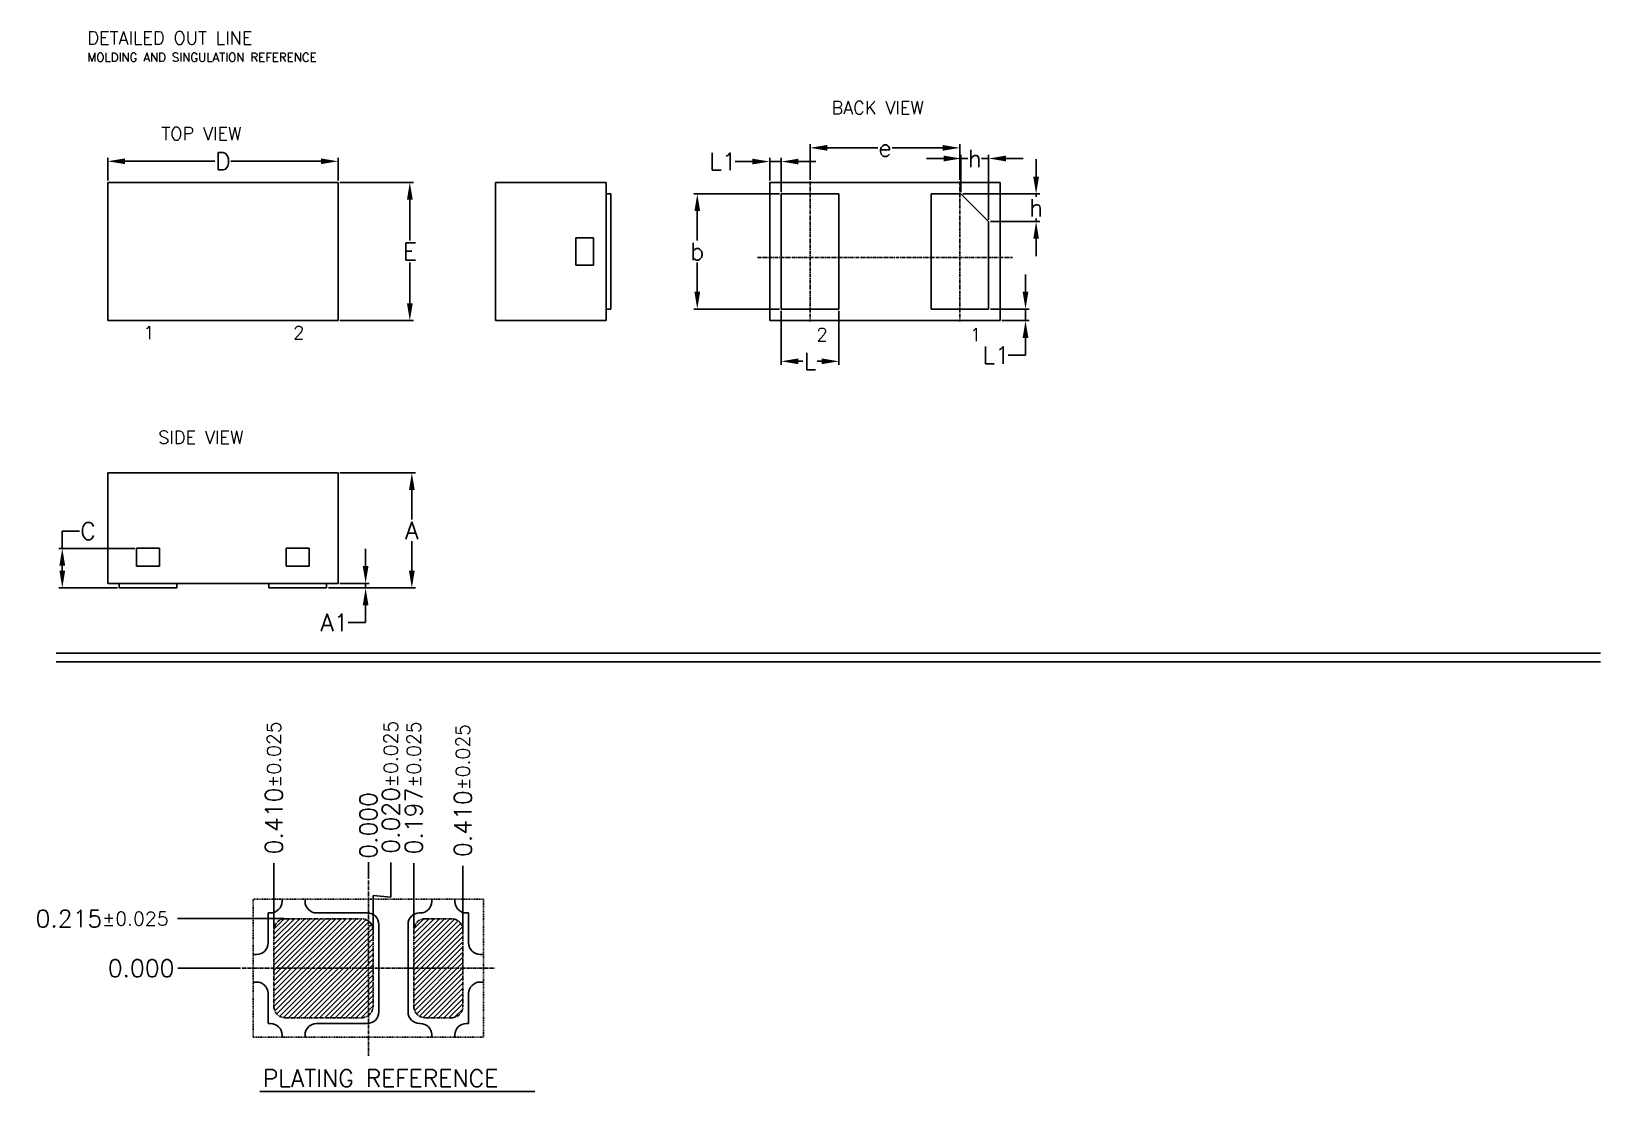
# Model space of a CAD drawing. Extents: x -59 to 214, y -23 to 161.
import ezdxf

# ---------------------------------------------------------------- set-up
doc = ezdxf.new("R2010")
doc.units = 0
doc.header["$LTSCALE"] = 0.5
doc.linetypes.add('CENTER', pattern=[2, 1.25, -0.25, 0.25, -0.25])
doc.linetypes.add('HIDDEN2', pattern=[0.1875, 0.125, -0.0625])
for name, color, linetype in [('Ag', 130, 'Continuous'), ('B', 5, 'Continuous'), ('C', 1, 'CENTER'), ('DIM', 7, 'Continuous'), ('hatch', 7, 'CENTER'), ('PACKAGE OL', 51, 'HIDDEN2')]:
    doc.layers.add(name, color=color, linetype=linetype)
doc.styles.get("Standard").update_dxf_attribs({"font": 'ROMANS.SHX'})
doc.dimstyles.new('DIM40', dxfattribs={"dimtxt": 3, "dimasz": 3, "dimexe": 0.625, "dimexo": 0.3125, "dimgap": 0.4, "dimtad": 0, "dimtih": 1, "dimtoh": 1, "dimdec": 3, "dimlfac": 0.025, "dimzin": 1, "dimdsep": 46, "dimtxsty": 'STANDARD', "dimcen": 1.25, "dimclrd": 256, "dimclre": 256, "dimclrt": 256, "dimadec": 0, "dimazin": 2, "dimtfac": 1, "dimtdec": 3, "dimtmove": 0, "dimatfit": 3, "dimfxl": 1, "dimarcsym": 0})

# ---------------------------------------------------------------- blocks, each defined once
blk = doc.blocks.new('*D0')
at = {"layer": 'Defpoints', "color": 0, "transparency": 16777216}
for p in [(1363.28, -911.23), (1374.43, -911.23), (1396.34, -911.23)]:
    blk.add_point(p, dxfattribs=at)
at = {"layer": 'DIM', "lineweight": -2, "transparency": 16777216}
blk.add_line((1374.12, -911.23), (1363.28, -911.23), dxfattribs=at)
at = {"layer": 'DIM', "transparency": 16777216, "insert": (1356.88, -911.23), "char_height": 3, "attachment_point": 5}
blk.add_mtext('0.000', dxfattribs=at)
blk = doc.blocks.new('*D1')
at = {"layer": 'Defpoints', "color": 0, "transparency": 16777216}
for p in [(1396.34, -892.84), (1396.34, -896.02), (1396.34, -911.23)]:
    blk.add_point(p, dxfattribs=at)
at = {"layer": 'DIM', "lineweight": -2, "transparency": 16777216}
blk.add_line((1396.34, -895.71), (1396.34, -892.84), dxfattribs=at)
at = {"layer": 'DIM', "transparency": 16777216, "insert": (1396.34, -886.44), "char_height": 3, "attachment_point": 5, "rotation": 90}
blk.add_mtext('0.000', dxfattribs=at)
blk = doc.blocks.new('*D2')
at = {"layer": 'Defpoints', "color": 0, "transparency": 16777216}
for p in [(1379.94, -892.99), (1379.94, -904.63), (1396.34, -911.23)]:
    blk.add_point(p, dxfattribs=at)
at = {"layer": 'DIM', "lineweight": -2, "transparency": 16777216}
blk.add_line((1379.94, -904.32), (1379.94, -892.99), dxfattribs=at)
at = {"layer": 'DIM', "transparency": 16777216, "insert": (1379.94, -879.92), "char_height": 3, "attachment_point": 5, "rotation": 90}
blk.add_mtext('\\A1;0.410{\\H2.400000;±0.025}', dxfattribs=at)
blk = doc.blocks.new('*D3')
at = {"layer": 'Defpoints', "color": 0, "transparency": 16777216}
for p in [(1404.22, -892.99), (1404.22, -904.63), (1396.34, -911.23)]:
    blk.add_point(p, dxfattribs=at)
at = {"layer": 'DIM', "lineweight": -2, "transparency": 16777216}
blk.add_line((1404.22, -904.32), (1404.22, -892.99), dxfattribs=at)
at = {"layer": 'DIM', "transparency": 16777216, "insert": (1404.22, -879.92), "char_height": 3, "attachment_point": 5, "rotation": 90}
blk.add_mtext('\\A1;0.197{\\H2.400000;±0.025}', dxfattribs=at)
blk = doc.blocks.new('*D4')
at = {"layer": 'Defpoints', "color": 0, "transparency": 16777216}
for p in [(1412.74, -893.45), (1412.74, -904.63), (1396.34, -911.23)]:
    blk.add_point(p, dxfattribs=at)
at = {"layer": 'DIM', "lineweight": -2, "transparency": 16777216}
blk.add_line((1412.74, -904.32), (1412.74, -893.45), dxfattribs=at)
at = {"layer": 'DIM', "transparency": 16777216, "insert": (1412.74, -880.38), "char_height": 3, "attachment_point": 5, "rotation": 90}
blk.add_mtext('\\A1;0.410{\\H2.400000;±0.025}', dxfattribs=at)
blk = doc.blocks.new('*D5')
at = {"layer": 'Defpoints', "color": 0, "transparency": 16777216}
for p in [(1363.17, -902.63), (1381.94, -902.63), (1396.34, -911.23)]:
    blk.add_point(p, dxfattribs=at)
at = {"layer": 'DIM', "lineweight": -2, "transparency": 16777216}
blk.add_line((1381.63, -902.63), (1363.17, -902.63), dxfattribs=at)
at = {"layer": 'DIM', "transparency": 16777216, "insert": (1350.1, -902.63), "char_height": 3, "attachment_point": 5}
blk.add_mtext('\\A1;0.215{\\H2.400000;±0.025}', dxfattribs=at)
blk = doc.blocks.new('*D6')
at = {"layer": 'Defpoints', "color": 0, "transparency": 16777216}
for p in [(1391.08, -771.14), (1351.08, -774.8), (1391.08, -774.8)]:
    blk.add_point(p, dxfattribs=at)
at = {"layer": 'DIM', "lineweight": -2, "transparency": 16777216}
for p, q in [((1351.08, -774.49), (1351.08, -770.52)), ((1391.08, -774.49), (1391.08, -770.52)), ((1354.08, -771.14), (1369.68, -771.14)), ((1388.08, -771.14), (1372.48, -771.14))]:
    blk.add_line(p, q, dxfattribs=at)
at = {"layer": 'DIM', "transparency": 16777216}
for points in [[(1354.08, -770.64), (1354.08, -771.64), (1351.08, -771.14)], [(1388.08, -770.64), (1388.08, -771.64), (1391.08, -771.14)]]:
    blk.add_solid(points, dxfattribs=at)
at = {"layer": 'DIM', "transparency": 16777216, "insert": (1371.08, -771.14), "char_height": 3, "attachment_point": 5}
blk.add_mtext('D', dxfattribs=at)
blk = doc.blocks.new('*D7')
at = {"layer": 'Defpoints', "color": 0, "transparency": 16777216}
for p in [(1391.08, -774.8), (1391.08, -798.8), (1403.53, -798.8)]:
    blk.add_point(p, dxfattribs=at)
at = {"layer": 'DIM', "lineweight": -2, "transparency": 16777216}
for p, q in [((1391.39, -774.8), (1404.16, -774.8)), ((1403.53, -777.8), (1403.53, -784.9)), ((1403.53, -795.8), (1403.53, -788.7)), ((1391.39, -798.8), (1404.16, -798.8))]:
    blk.add_line(p, q, dxfattribs=at)
at = {"layer": 'DIM', "transparency": 16777216}
for points in [[(1403.03, -777.8), (1404.03, -777.8), (1403.53, -774.8)], [(1403.03, -795.8), (1404.03, -795.8), (1403.53, -798.8)]]:
    blk.add_solid(points, dxfattribs=at)
at = {"layer": 'DIM', "transparency": 16777216, "insert": (1403.53, -786.8), "char_height": 3, "attachment_point": 5}
blk.add_mtext('E', dxfattribs=at)
blk = doc.blocks.new('*D8')
at = {"layer": 'Defpoints', "color": 0, "transparency": 16777216}
for p in [(1343.2, -838.34), (1356.08, -838.34), (1353.08, -845.22)]:
    blk.add_point(p, dxfattribs=at)
at = {"layer": 'DIM', "lineweight": -2, "transparency": 16777216}
for p, q in [((1343.2, -838.34), (1343.2, -835.34)), ((1343.2, -835.34), (1346.2, -835.34)), ((1355.77, -838.34), (1342.58, -838.34)), ((1343.2, -842.22), (1343.2, -841.34)), ((1352.77, -845.22), (1342.58, -845.22))]:
    blk.add_line(p, q, dxfattribs=at)
at = {"layer": 'DIM', "transparency": 16777216}
for points in [[(1342.7, -841.34), (1343.7, -841.34), (1343.2, -838.34)], [(1342.7, -842.22), (1343.7, -842.22), (1343.2, -845.22)]]:
    blk.add_solid(points, dxfattribs=at)
at = {"layer": 'DIM', "transparency": 16777216, "insert": (1347.68, -835.34), "char_height": 3, "attachment_point": 5}
blk.add_mtext('C', dxfattribs=at)
blk = doc.blocks.new('*D9')
at = {"layer": 'Defpoints', "color": 0, "transparency": 16777216}
for p in [(1391.08, -844.42), (1389.08, -845.22), (1395.85, -845.22)]:
    blk.add_point(p, dxfattribs=at)
at = {"layer": 'DIM', "lineweight": -2, "transparency": 16777216}
for p, q in [((1395.85, -841.42), (1395.85, -838.42)), ((1391.39, -844.42), (1396.47, -844.42)), ((1395.85, -844.42), (1395.85, -845.22)), ((1389.39, -845.22), (1396.47, -845.22)), ((1395.85, -848.22), (1395.85, -851.22)), ((1395.85, -851.22), (1392.85, -851.22))]:
    blk.add_line(p, q, dxfattribs=at)
at = {"layer": 'DIM', "transparency": 16777216}
for points in [[(1395.35, -841.42), (1396.35, -841.42), (1395.85, -844.42)], [(1395.35, -848.22), (1396.35, -848.22), (1395.85, -845.22)]]:
    blk.add_solid(points, dxfattribs=at)
at = {"layer": 'DIM', "transparency": 16777216, "insert": (1390.45, -851.22), "char_height": 3, "attachment_point": 5}
blk.add_mtext('A1', dxfattribs=at)
blk = doc.blocks.new('*D10')
at = {"layer": 'Defpoints', "color": 0, "transparency": 16777216}
for p in [(1391.08, -825.22), (1389.08, -845.22), (1403.88, -845.22)]:
    blk.add_point(p, dxfattribs=at)
at = {"layer": 'DIM', "lineweight": -2, "transparency": 16777216}
for p, q in [((1391.39, -825.22), (1404.51, -825.22)), ((1403.88, -828.22), (1403.88, -833.32)), ((1403.88, -842.22), (1403.88, -837.12)), ((1389.39, -845.22), (1404.51, -845.22))]:
    blk.add_line(p, q, dxfattribs=at)
at = {"layer": 'DIM', "transparency": 16777216}
for points in [[(1403.38, -828.22), (1404.38, -828.22), (1403.88, -825.22)], [(1403.38, -842.22), (1404.38, -842.22), (1403.88, -845.22)]]:
    blk.add_solid(points, dxfattribs=at)
at = {"layer": 'DIM', "transparency": 16777216, "insert": (1403.88, -835.22), "char_height": 3, "attachment_point": 5}
blk.add_mtext('A', dxfattribs=at)
blk = doc.blocks.new('*D11')
at = {"layer": 'Defpoints', "color": 0, "transparency": 16777216}
for p in [(1499, -768.81), (1473, -774.66), (1499, -774.66)]:
    blk.add_point(p, dxfattribs=at)
at = {"layer": 'DIM', "lineweight": -2, "transparency": 16777216}
for p, q in [((1473, -774.35), (1473, -768.19)), ((1499, -774.35), (1499, -768.19)), ((1476, -768.81), (1484.75, -768.81)), ((1496, -768.81), (1487.26, -768.81))]:
    blk.add_line(p, q, dxfattribs=at)
at = {"layer": 'DIM', "transparency": 16777216}
for points in [[(1476, -768.31), (1476, -769.31), (1473, -768.81)], [(1496, -768.31), (1496, -769.31), (1499, -768.81)]]:
    blk.add_solid(points, dxfattribs=at)
at = {"layer": 'DIM', "transparency": 16777216, "insert": (1486, -768.81), "char_height": 3, "attachment_point": 5}
blk.add_mtext('e', dxfattribs=at)
blk = doc.blocks.new('*D12')
at = {"layer": 'Defpoints', "color": 0, "transparency": 16777216}
for p in [(1466, -771.19), (1466, -774.8), (1468, -776.8)]:
    blk.add_point(p, dxfattribs=at)
at = {"layer": 'DIM', "lineweight": -2, "transparency": 16777216}
for p, q in [((1466, -774.49), (1466, -770.56)), ((1468, -776.49), (1468, -770.56)), ((1463, -771.19), (1460, -771.19)), ((1468, -771.19), (1466, -771.19)), ((1471, -771.19), (1474, -771.19))]:
    blk.add_line(p, q, dxfattribs=at)
at = {"layer": 'DIM', "transparency": 16777216}
for points in [[(1463, -770.69), (1463, -771.69), (1466, -771.19)], [(1471, -770.69), (1471, -771.69), (1468, -771.19)]]:
    blk.add_solid(points, dxfattribs=at)
at = {"layer": 'DIM', "transparency": 16777216, "insert": (1457.89, -771.19), "char_height": 3, "attachment_point": 5}
blk.add_mtext('L1', dxfattribs=at)
blk = doc.blocks.new('*D13')
at = {"layer": 'Defpoints', "color": 0, "transparency": 16777216}
for p in [(1468, -776.8), (1453.43, -796.8), (1468, -796.8)]:
    blk.add_point(p, dxfattribs=at)
at = {"layer": 'DIM', "lineweight": -2, "transparency": 16777216}
for p, q in [((1467.69, -776.8), (1452.81, -776.8)), ((1453.43, -779.8), (1453.43, -784.9)), ((1453.43, -793.8), (1453.43, -788.7)), ((1467.69, -796.8), (1452.81, -796.8))]:
    blk.add_line(p, q, dxfattribs=at)
at = {"layer": 'DIM', "transparency": 16777216}
for points in [[(1452.93, -779.8), (1453.93, -779.8), (1453.43, -776.8)], [(1452.93, -793.8), (1453.93, -793.8), (1453.43, -796.8)]]:
    blk.add_solid(points, dxfattribs=at)
at = {"layer": 'DIM', "transparency": 16777216, "insert": (1453.43, -786.8), "char_height": 3, "attachment_point": 5}
blk.add_mtext('b', dxfattribs=at)
blk = doc.blocks.new('*D14')
at = {"layer": 'Defpoints', "color": 0, "transparency": 16777216}
for p in [(1468, -796.8), (1478, -796.8), (1478, -805.87)]:
    blk.add_point(p, dxfattribs=at)
at = {"layer": 'DIM', "lineweight": -2, "transparency": 16777216}
for p, q in [((1468, -797.12), (1468, -806.49)), ((1478, -797.12), (1478, -806.49)), ((1471, -805.87), (1471.75, -805.87)), ((1475, -805.87), (1474.26, -805.87))]:
    blk.add_line(p, q, dxfattribs=at)
at = {"layer": 'DIM', "transparency": 16777216}
for points in [[(1471, -805.37), (1471, -806.37), (1468, -805.87)], [(1475, -805.37), (1475, -806.37), (1478, -805.87)]]:
    blk.add_solid(points, dxfattribs=at)
at = {"layer": 'DIM', "transparency": 16777216, "insert": (1473, -805.87), "char_height": 3, "attachment_point": 5}
blk.add_mtext('L', dxfattribs=at)
blk = doc.blocks.new('*D15')
at = {"layer": 'Defpoints', "color": 0, "transparency": 16777216}
for p in [(1499.2, -776.8), (1504, -781.6), (1512.25, -781.6)]:
    blk.add_point(p, dxfattribs=at)
at = {"layer": 'DIM', "lineweight": -2, "transparency": 16777216}
for p, q in [((1512.25, -773.8), (1512.25, -770.8)), ((1499.52, -776.8), (1512.87, -776.8)), ((1512.25, -776.8), (1512.25, -777.3)), ((1504.32, -781.6), (1512.87, -781.6)), ((1512.25, -781.6), (1512.25, -781.1)), ((1512.25, -784.6), (1512.25, -787.6))]:
    blk.add_line(p, q, dxfattribs=at)
at = {"layer": 'DIM', "transparency": 16777216}
for points in [[(1511.75, -773.8), (1512.75, -773.8), (1512.25, -776.8)], [(1511.75, -784.6), (1512.75, -784.6), (1512.25, -781.6)]]:
    blk.add_solid(points, dxfattribs=at)
at = {"layer": 'DIM', "transparency": 16777216, "insert": (1512.25, -779.2), "char_height": 3, "attachment_point": 5}
blk.add_mtext('h', dxfattribs=at)
blk = doc.blocks.new('*D16')
at = {"layer": 'Defpoints', "color": 0, "transparency": 16777216}
for p in [(1504, -770.66), (1499.2, -776.8), (1504, -781.6)]:
    blk.add_point(p, dxfattribs=at)
at = {"layer": 'DIM', "lineweight": -2, "transparency": 16777216}
for p, q in [((1496.2, -770.66), (1493.2, -770.66)), ((1499.2, -776.49), (1499.2, -770.04)), ((1499.2, -770.66), (1500.42, -770.66)), ((1504, -770.66), (1502.79, -770.66)), ((1504, -781.29), (1504, -770.04)), ((1507, -770.66), (1510, -770.66))]:
    blk.add_line(p, q, dxfattribs=at)
at = {"layer": 'DIM', "transparency": 16777216}
for points in [[(1496.2, -770.16), (1496.2, -771.16), (1499.2, -770.66)], [(1507, -770.16), (1507, -771.16), (1504, -770.66)]]:
    blk.add_solid(points, dxfattribs=at)
at = {"layer": 'DIM', "transparency": 16777216, "insert": (1501.6, -770.66), "char_height": 3, "attachment_point": 5}
blk.add_mtext('h', dxfattribs=at)
blk = doc.blocks.new('*D17')
at = {"layer": 'Defpoints', "color": 0, "transparency": 16777216}
for p in [(1504, -796.8), (1506, -798.8), (1510.41, -798.8)]:
    blk.add_point(p, dxfattribs=at)
at = {"layer": 'DIM', "lineweight": -2, "transparency": 16777216}
for p, q in [((1510.41, -793.8), (1510.41, -790.8)), ((1504.32, -796.8), (1511.04, -796.8)), ((1510.41, -796.8), (1510.41, -798.8)), ((1506.32, -798.8), (1511.04, -798.8)), ((1510.41, -801.8), (1510.41, -804.8)), ((1510.41, -804.8), (1507.41, -804.8))]:
    blk.add_line(p, q, dxfattribs=at)
at = {"layer": 'DIM', "transparency": 16777216}
for points in [[(1509.91, -793.8), (1510.91, -793.8), (1510.41, -796.8)], [(1509.91, -801.8), (1510.91, -801.8), (1510.41, -798.8)]]:
    blk.add_solid(points, dxfattribs=at)
at = {"layer": 'DIM', "transparency": 16777216, "insert": (1505.3, -804.8), "char_height": 3, "attachment_point": 5}
blk.add_mtext('L1', dxfattribs=at)
blk = doc.blocks.new('*D18')
at = {"lineweight": -2, "transparency": 16777216}
for p, q in [((1400.23, -898.88), (1400.23, -892.88)), ((1397.14, -904.32), (1397.14, -898.63)), ((1397.14, -898.63), (1400.23, -898.88))]:
    blk.add_line(p, q, dxfattribs=at)
at = {"layer": 'Defpoints', "color": 0, "transparency": 16777216}
for p in [(1400.23, -892.88), (1397.14, -904.63), (1396.34, -917.33)]:
    blk.add_point(p, dxfattribs=at)
at = {"transparency": 16777216, "insert": (1400.23, -879.81), "char_height": 3, "attachment_point": 5, "rotation": 90}
blk.add_mtext('\\A1;0.020{\\H2.400000;±0.025}', dxfattribs=at)

msp = doc.modelspace()

# ---------------------------------------------------------------- hatches: boundary and pattern name
at = {"layer": 'Ag'}
h = msp.add_hatch(dxfattribs=at)
h.set_pattern_fill('ANSI31', color=256, scale=0.2)
h.set_pattern_definition([(45, (-829.9395, -8.1698), (-0.4490128, 0.4490128), [])])
h.paths.add_polyline_path([(0, 6.616, 0.16227766), (-1.2, 7.016), (-14.4, 7.016, 0.41421356), (-16.4, 5.016), (-16.4, -1.584), (0, -1.584)])
h.paths.add_polyline_path([(0, -1.584), (-16.4, -1.584), (-16.4, -8.184, 0.41421356), (-14.4, -10.184), (-1.2, -10.184, 0.16227766), (0, -9.784)])
h.paths.add_polyline_path([(0.8, 5.016, 0.23606798), (0, 6.616), (0, -1.584), (0.8, -1.584)])
h.paths.add_polyline_path([(0.8, -1.584), (0, -1.584), (0, -9.784, 0.23606798), (0.8, -8.184)])
h.paths.add_polyline_path([(16.4, 5.016, 0.41421356), (14.4, 7.016), (9.88, 7.016, 0.41421356), (7.88, 5.016), (7.88, -1.584), (16.4, -1.584)])
h.paths.add_polyline_path([(16.4, -1.584), (7.88, -1.584), (7.88, -8.184, 0.41421356), (9.88, -10.184), (14.4, -10.184, 0.41421356), (16.4, -8.184)])

# ---------------------------------------------------------------- linework, layer by layer
for p, q in [((-54.2297, 53.1371), (213.9065, 53.1371)), ((-54.2297, 51.6224), (213.9065, 51.6224))]:
    msp.add_line(p, q)
at = {"layer": 'B'}
for p, q in [((-5.2598, 134.8454), (-45.2598, 134.8454)), ((-45.2598, 134.8454), (-45.2598, 110.8454)), ((-5.2598, 110.8454), (-5.2598, 134.8454)), ((22.0678, 134.8454), (41.2678, 134.8454)), ((22.0678, 134.8454), (22.0678, 110.8454)), ((41.2678, 134.8454), (41.2678, 110.8454)), ((69.6638, 134.8454), (69.6638, 110.8454)), ((69.6638, 134.8454), (109.6638, 134.8454)), ((109.6638, 134.8454), (109.6638, 110.8454)), ((42.0678, 132.8454), (41.2678, 132.8454)), ((42.0678, 132.8454), (42.0678, 112.8454)), ((71.6638, 132.8454), (71.6638, 112.8454)), ((71.6638, 132.8454), (81.6638, 132.8454)), ((81.6638, 132.8454), (81.6638, 112.8454)), ((97.6638, 132.8454), (97.6638, 112.8454)), ((97.6638, 132.8454), (102.8638, 132.8454)), ((102.8638, 132.8454), (107.6638, 128.0454)), ((107.6638, 128.0454), (107.6638, 112.8454)), ((35.9878, 122.8454), (35.9878, 125.2454)), ((35.9878, 125.2454), (39.0678, 125.2454)), ((35.9878, 122.8454), (35.9878, 120.4454)), ((39.0678, 122.8454), (39.0678, 125.2454)), ((39.0678, 122.8454), (39.0678, 120.4454)), ((35.9878, 120.4454), (39.0678, 120.4454)), ((42.0678, 112.8454), (41.2678, 112.8454)), ((71.6638, 112.8454), (81.6638, 112.8454)), ((97.6638, 112.8454), (107.6638, 112.8454)), ((-45.2598, 110.8454), (-5.2598, 110.8454)), ((22.0678, 110.8454), (41.2678, 110.8454)), ((69.6638, 110.8454), (109.6638, 110.8454)), ((-45.2598, 65.2318), (-45.2598, 84.4318)), ((-45.2598, 84.4318), (-5.2598, 84.4318)), ((-5.2598, 65.2318), (-5.2598, 84.4318)), ((-40.2598, 71.3118), (-36.2598, 71.3118)), ((-40.2598, 68.2318), (-40.2598, 71.3118)), ((-36.2598, 68.2318), (-36.2598, 71.3118)), ((-14.2598, 68.2318), (-14.2598, 71.3118)), ((-14.2598, 71.3118), (-10.2598, 71.3118)), ((-10.2598, 68.2318), (-10.2598, 71.3118)), ((-40.2598, 68.2318), (-36.2598, 68.2318)), ((-10.2598, 68.2318), (-14.2598, 68.2318)), ((-45.2598, 65.2318), (-5.2598, 65.2318)), ((-43.2598, 64.4318), (-43.2598, 65.2318)), ((-43.2598, 64.4318), (-33.2598, 64.4318)), ((-33.2598, 64.4318), (-33.2598, 65.2318)), ((-17.2598, 64.4318), (-17.2598, 65.2318)), ((-17.2598, 64.4318), (-7.2598, 64.4318)), ((-7.2598, 64.4318), (-7.2598, 65.2318)), ((-15, 10.016), (-15, 10.416)), ((-11, 10.016), (-11, 10.416)), ((11, 10.416), (11, 10.016)), ((15, 10.416), (15, 10.016)), ((-17.4, 8.016), (-17.4, 2.816)), ((-17, 8.016), (-17.4, 8.016)), ((-9, 8.016), (-0.2, 8.016)), ((1.8, -9.184), (1.8, 6.016)), ((6.88, 6.016), (6.88, -9.174)), ((9, 8.016), (8.88, 8.016)), ((17, 8.016), (17.4, 8.016)), ((17.4, 8.016), (17.4, 2.816)), ((-20, 0.816), (-20, 0.816)), ((-19.4, 0.816), (-20, 0.816)), ((19.4, 0.816), (20, 0.816)), ((20, 0.816), (20, 0.816)), ((-20, -3.984), (-20, -3.984)), ((-19.4, -3.984), (-20, -3.984)), ((19.4, -3.984), (20, -3.984)), ((20, -3.984), (20, -3.984)), ((-17.4, -5.984), (-17.4, -11.184)), ((17.4, -5.9556), (17.4, -11.174)), ((-17.4, -11.184), (-17, -11.184)), ((-15, -13.184), (-15, -13.584)), ((-11, -13.184), (-11, -13.584)), ((-9, -11.184), (-0.2, -11.184)), ((9, -11.174), (8.88, -11.174)), ((11, -13.174), (11, -13.584)), ((15, -13.174), (15, -13.584)), ((17.4, -11.174), (17, -11.174))]:
    msp.add_line(p, q, dxfattribs=at)
for centre, start, end in [((-17, 10.016), 270, 0), ((-9, 10.016), 180, 270), ((9, 10.016), 270, 0), ((17, 10.016), 180, 270), ((-0.2, 6.016), 0, 90), ((8.88, 6.016), 90, 180), ((-19.4, 2.816), 270, 0), ((19.4, 2.816), 180, 270), ((-19.4, -5.984), 0, 90), ((19.4, -5.984), 90, 180), ((-0.2, -9.184), 270, 0), ((8.88, -9.174), 180, 270), ((-17, -13.184), 0, 90), ((-9, -13.184), 90, 180), ((9, -13.174), 0, 90), ((17, -13.174), 90, 180)]:
    msp.add_arc(centre, 2, start, end, dxfattribs=at)
at = {"layer": 'C'}
for p, q in [((76.6638, 134.9863), (76.6638, 110.7044)), ((102.6638, 134.9863), (102.6638, 110.7044)), ((67.5342, 121.7817), (111.7934, 121.7817)), ((0, 13.6233), (0, -16.7913)), ((-21.9059, -1.584), (21.9059, -1.584))]:
    msp.add_line(p, q, dxfattribs=at)
at = {"layer": 'DIM'}
msp.add_line((-18.8732, -23.0088), (28.8668, -23.0088), dxfattribs=at)
at = {"layer": 'hatch'}
for p, q in [((-14.4, 7.016), (-1.2, 7.016)), ((9.88, 7.016), (14.4, 7.016)), ((-16.4, 5.016), (-16.4, -8.184)), ((0.8, 5.016), (0.8, -8.184)), ((7.88, 5.016), (7.88, -8.184)), ((16.4, 5.016), (16.4, -8.184)), ((-14.4, -10.184), (-1.2, -10.184)), ((9.88, -10.184), (14.4, -10.184))]:
    msp.add_line(p, q, dxfattribs=at)
for centre, start, end in [((-14.4, 5.016), 90, 180), ((-1.2, 5.016), 0, 90), ((9.88, 5.016), 90, 180), ((14.4, 5.016), 0, 90), ((-14.4, -8.184), 180, 270), ((-1.2, -8.184), 270, 0), ((9.88, -8.184), 180, 270), ((14.4, -8.184), 270, 0)]:
    msp.add_arc(centre, 2, start, end, dxfattribs=at)
at = {"layer": 'PACKAGE OL'}
for p, q in [((20, 10.416), (-20, 10.416)), ((-20, 10.416), (-20, -13.584)), ((20, -13.584), (20, 10.416)), ((-20, -13.584), (20, -13.584))]:
    msp.add_line(p, q, dxfattribs=at)

# ---------------------------------------------------------------- texts
at = {"layer": 'DIM', "attachment_point": 1}
for s, insert, char_height in [('{\\H1.5x;DETAILED OUT LINE}^I\\PMOLDING AND SINGULATION REFERENCE', (-48.7764, 161.0585), 1.5), ('{\\H1.5x;BACK VIEW}', (80.3896, 148.9312), 1.5), ('{\\H1.5x;TOP VIEW}', (-35.9289, 144.4312), 1.5), ('{\\H1.5x;1}', (-39.0876, 109.8804), 1.5), ('{\\H1.5x;2}', (-13.0679, 109.8804), 1.5), ('{\\H1.5x;2}', (77.7817, 109.5556), 1.5), ('{\\H1.5x;1}', (104.4349, 109.5556), 1.5), ('{\\H1.5x;SIDE VIEW}', (-36.4756, 91.6841), 1.5), ('{\\H1.5x;PLATING REFERENCE}', (-18.3351, -19.195), 2)]:
    msp.add_mtext_dynamic_manual_height_columns(s, width=99.527163, gutter_width=1, heights=[0], dxfattribs=dict(at, insert=insert, char_height=char_height))

# ---------------------------------------------------------------- dimensions: what is measured, and where the dimension line sits
dim = msp.add_ordinate_dim(feature_location=(0.8, 5.016), offset=(3.0922, 11.7513), dtype=1, origin=(0, -7.6812), dimstyle='DIM40', override={"dimgap": 0.4, "dimtol": 1, "dimlim": 0, "dimtp": 0.025, "dimtm": 0.025, "dimtfac": 0.8, "dimtolj": 1})
dim.commit()
dim.dimension.update_dxf_attribs({"geometry": '*D18', "text_midpoint": (3.8922, 29.8388), "insert": (-1396.3389, 909.6481)})
at = {"layer": 'DIM'}
for base, p1, p2, text, picture, middle in [((102.6638, 140.834), (76.6638, 134.9863), (102.6638, 134.9863), 'e', '*D11', (89.6638, 140.834)), ((-5.2598, 138.5043), (-45.2598, 134.8454), (-5.2598, 134.8454), 'D', '*D6', (-25.2598, 138.5043)), ((69.6638, 138.4617), (71.6638, 132.8454), (69.6638, 134.8454), 'L1', '*D12', (61.5495, 138.4617)), ((107.6638, 138.9877), (102.8638, 132.8454), (107.6638, 128.0454), 'h', '*D16', (105.2638, 138.9877)), ((81.6638, 103.7816), (71.6638, 112.8454), (81.6638, 112.8454), 'L', '*D14', (76.6638, 103.7816))]:
    dim = msp.add_linear_dim(base=base, p1=p1, p2=p2, text=text, dimstyle='DIM40', dxfattribs=at)
    dim.commit()
    dim.dimension.update_dxf_attribs({"geometry": picture, "text_midpoint": middle, "insert": (-1396.3389, 909.6481)})
for base, p1, p2, text, picture, middle in [((115.9106, 128.0454), (102.8638, 132.8454), (107.6638, 128.0454), 'h', '*D15', (115.9106, 130.4454)), ((7.1936, 110.8454), (-5.2598, 134.8454), (-5.2598, 110.8454), 'E', '*D7', (7.1936, 122.8454)), ((57.0912, 112.8454), (71.6638, 132.8454), (71.6638, 112.8454), 'b', '*D13', (57.0912, 122.8454)), ((114.0754, 110.8454), (107.6638, 112.8454), (109.6638, 110.8454), 'L1', '*D17', (108.9611, 104.8454)), ((7.5449, 64.4318), (-5.2598, 84.4318), (-7.2598, 64.4318), 'A', '*D10', (7.5449, 74.4318)), ((-53.1344, 71.3118), (-43.2598, 64.4318), (-40.2598, 71.3118), 'C', '*D8', (-48.663, 74.3118)), ((-0.4921, 64.4318), (-5.2598, 65.2318), (-7.2598, 64.4318), 'A1', '*D9', (-5.8921, 58.4318))]:
    dim = msp.add_linear_dim(base=base, p1=p1, p2=p2, angle=90, text=text, dimstyle='DIM40', dxfattribs=at)
    dim.commit()
    dim.dimension.update_dxf_attribs({"geometry": picture, "text_midpoint": middle, "insert": (-1396.3389, 909.6481)})
for feature_location, offset, dtype, picture, middle in [((-16.4, 5.016), (0, 11.642), 1, '*D2', (-16.4, 29.7294)), ((7.88, 5.016), (0, 11.642), 1, '*D3', (7.88, 29.7294)), ((16.4, 5.016), (0, 11.1838), 1, '*D4', (16.4, 29.2712)), ((-14.4, 7.016), (-18.7647, 0), 0, '*D5', (-46.2361, 7.016))]:
    dim = msp.add_ordinate_dim(feature_location=feature_location, offset=offset, dtype=dtype, origin=(0, -1.584), dimstyle='DIM40', override={"dimgap": 0.4, "dimtol": 1, "dimlim": 0, "dimtp": 0.025, "dimtm": 0.025, "dimtfac": 0.8, "dimtolj": 1}, dxfattribs=at)
    dim.commit()
    dim.dimension.update_dxf_attribs({"geometry": picture, "text_midpoint": middle, "insert": (-1396.3389, 909.6481)})
for feature_location, offset, dtype, picture, middle in [((0, 13.6233110578), (0, 3.1873654431), 1, '*D1', (0, 23.2106765009)), ((-21.9059148888, -1.5840079113), (-11.1551865234, 0), 0, '*D0', (-39.4611014122, -1.5840079113))]:
    dim = msp.add_ordinate_dim(feature_location=feature_location, offset=offset, dtype=dtype, origin=(0, -1.5840079113), dimstyle='DIM40', dxfattribs=at)
    dim.commit()
    dim.dimension.update_dxf_attribs({"geometry": picture, "text_midpoint": middle, "insert": (-1396.3388839852, 909.6480505748)})

doc.saveas('drawing.dxf')
